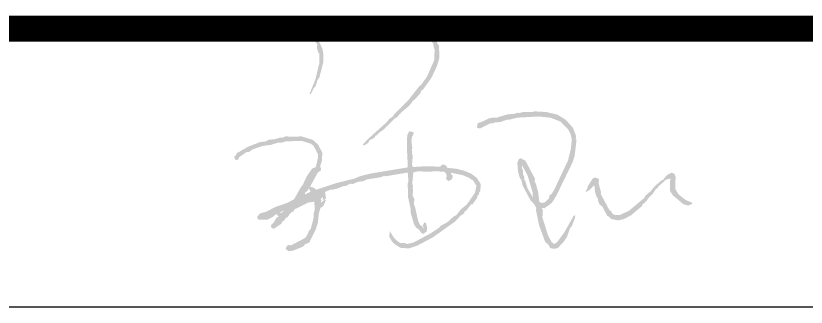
# Model space of a CAD drawing. Extents: x 2430613 to 2739493, y -1540945 to -971137.
# Drawn here: x 2627500 to 2629344, y -1275421 to -1274741 of the extents above; entities that cross this region are included whole.
import ezdxf

# ---------------------------------------------------------------- set-up
doc = ezdxf.new("R2010")
doc.units = 0
doc.header["$LTSCALE"] = 1000
doc.header["$MEASUREMENT"] = 0
doc.layers.get('0').update_dxf_attribs({"linetype": 'CONTINUOUS'})
doc.layers.add('0S-图框文字', color=51, linetype='CONTINUOUS', lineweight=18)
doc.layers.add('T-TK', color=157, linetype='CONTINUOUS')
doc.layers.add('照明平面标注层', color=111, linetype='CONTINUOUS')

# ---------------------------------------------------------------- blocks, each defined once
blk = doc.blocks.new('BW-460930484', base_point=(-406567, -215383.5))
at = {"layer": '0S-图框文字'}
h = blk.add_hatch(color=256, dxfattribs=at)
h.dxf.hatch_style = 1
h.paths.add_polyline_path([(-406355, -215245.1), (-406342, -215239.5), (-406335.2, -215239.8), (-406333.7, -215237.7), (-406329.4, -215238.1), (-406311.7, -215231.4), (-406306.5, -215231.2), (-406296.1, -215225.7), (-406290.3, -215226.6), (-406278.3, -215221.6), (-406264.7, -215219.6), (-406257.4, -215215.8), (-406225.5, -215210.8), (-406216.6, -215207.4), (-406213.4, -215208.4), (-406162.1, -215199.7), (-406160.5, -215220.2), (-406162, -215224.9), (-406161.7, -215255.4), (-406155.2, -215285.3), (-406155.6, -215292.1), (-406148, -215318.7), (-406143.1, -215328.1), (-406137.2, -215331.6), (-406129.1, -215341.9), (-406125.9, -215342.9), (-406118.1, -215337.4), (-406116.7, -215330), (-406119.7, -215317), (-406123.9, -215316.5), (-406127.4, -215325.1), (-406124.7, -215327.6), (-406126.2, -215329.8), (-406129, -215324.6), (-406132.7, -215322.6), (-406137.7, -215313.2), (-406145.4, -215278.7), (-406148.1, -215273.5), (-406146.3, -215261.9), (-406150.7, -215253.6), (-406149.6, -215238.3), (-406151.1, -215237.8), (-406149.7, -215233), (-406151.5, -215224.7), (-406149, -215199.4), (-406139.6, -215197), (-406108.5, -215197.8), (-406098.5, -215196.5), (-406076.4, -215198.1), (-406072.6, -215202.7), (-406071.4, -215207.4), (-406072.8, -215214.8), (-406067.4, -215219.9), (-406058.1, -215214.9), (-406057.3, -215206.5), (-406061.5, -215203.5), (-406060.6, -215200.3), (-406033.6, -215205.9), (-406019.8, -215211.9), (-406009.6, -215218.5), (-406002, -215230.4), (-406005.2, -215246.7), (-406024, -215274), (-406037.9, -215285.4), (-406049.1, -215299.4), (-406055.4, -215302.7), (-406069.8, -215315.7), (-406085.3, -215324), (-406089.4, -215328.8), (-406109.1, -215341.9), (-406148.5, -215362.9), (-406162.6, -215366.4), (-406170.6, -215364), (-406176.9, -215364.7), (-406183.8, -215361.7), (-406194, -215352.5), (-406203.9, -215336.5), (-406205.1, -215349.1), (-406199.1, -215360.5), (-406193.1, -215366.7), (-406179.2, -215375.3), (-406159.7, -215376.9), (-406139.4, -215370.1), (-406104.1, -215351.3), (-406051.9, -215314.2), (-406039.1, -215300.7), (-406030.3, -215294.7), (-406029.9, -215290.5), (-406027.3, -215290.4), (-406014.5, -215274.3), (-406010.9, -215273.7), (-406000.2, -215258.7), (-405999.3, -215252.9), (-405996.2, -215251.3), (-405995.3, -215245.4), (-405992.7, -215242.7), (-405992.1, -215226.4), (-406000.8, -215212.4), (-406014.2, -215202.3), (-406029.7, -215195.8), (-406048.2, -215191), (-406069.3, -215188.9), (-406074.2, -215182.2), (-406081.6, -215180.8), (-406086.7, -215186.2), (-406116.7, -215184.9), (-406150.3, -215186.8), (-406152.1, -215181), (-406150.4, -215161.5), (-406152.7, -215154.8), (-406151.2, -215152.6), (-406152.9, -215146.9), (-406151.5, -215142.1), (-406153.5, -215125.8), (-406152.1, -215115.8), (-406149.6, -215113.1), (-406148.2, -215105.7), (-406158.8, -215103.4), (-406163.3, -215112.4), (-406164.2, -215138.2), (-406161.9, -215187.6), (-406249.9, -215202.4), (-406273.4, -215208.3), (-406286.4, -215213.9), (-406328.7, -215224.4), (-406375.2, -215239.8), (-406381.6, -215235.2), (-406389.5, -215232.8), (-406391.1, -215234.9), (-406371.5, -215199.2), (-406365.2, -215195.9), (-406364.3, -215190.1), (-406366.5, -215185.9), (-406361.7, -215170), (-406361.6, -215152.7), (-406371.5, -215134), (-406383.9, -215123.3), (-406410.9, -215115), (-406423.5, -215116.4), (-406446.7, -215115.4), (-406455.5, -215118.8), (-406458.7, -215117.8), (-406471.2, -215121.8), (-406486.5, -215123.2), (-406493.7, -215127.1), (-406507.4, -215129), (-406535, -215139.7), (-406558.3, -215153.4), (-406559.9, -215153), (-406562.9, -215159.9), (-406567, -215162.1), (-406564.7, -215168.9), (-406561, -215170.9), (-406556.8, -215168.7), (-406555.4, -215163.9), (-406537.8, -215151.9), (-406532.5, -215151.7), (-406523.8, -215145.7), (-406501.3, -215137.8), (-406481.4, -215135.2), (-406463.2, -215129.5), (-406457.4, -215130.4), (-406445.9, -215126.9), (-406409.1, -215126), (-406388.4, -215132.3), (-406382, -215136.9), (-406371.5, -215156.6), (-406371.3, -215164.5), (-406376.5, -215187.2), (-406385.3, -215190.6), (-406398, -215209.3), (-406408, -215230.6), (-406410.1, -215231.7), (-406427.2, -215262.2), (-406442.8, -215270.4), (-406472, -215280.6), (-406491.7, -215291.1), (-406506.8, -215295.2), (-406514, -215304.3), (-406509.6, -215310), (-406489.6, -215310), (-406476.1, -215302.8), (-406468.9, -215296.4), (-406463, -215302.5), (-406468.2, -215305.3), (-406475.2, -215317), (-406481.4, -215323), (-406479.7, -215328.7), (-406474.4, -215331.2), (-406456.8, -215319.2), (-406454.3, -215313.9), (-406450.1, -215311.7), (-406446.6, -215305.8), (-406441.4, -215303), (-406437.9, -215297.1), (-406430.7, -215290.6), (-406429.1, -215291.1), (-406425.6, -215285.3), (-406393.9, -215269.7), (-406380.2, -215267.8), (-406378.7, -215285.7), (-406381.6, -215295.2), (-406381.9, -215307.3), (-406388.1, -215330.6), (-406393.7, -215337.6), (-406393.7, -215340.2), (-406400.7, -215352), (-406433.9, -215369.6), (-406439.7, -215368.7), (-406443.9, -215370.9), (-406446.9, -215377.8), (-406439.9, -215383.5), (-406429.9, -215382.1), (-406410.2, -215374.3), (-406403.9, -215371), (-406401.9, -215367.2), (-406392, -215363.3), (-406376.5, -215332.4), (-406371.6, -215316.5), (-406369.5, -215295.4), (-406365.7, -215282.7), (-406358.9, -215277.8), (-406353, -215264), (-406355.1, -215262.4), (-406364.4, -215270), (-406363.5, -215264.2), (-406365.2, -215261.1), (-406359.5, -215256.8), (-406360.4, -215262.6), (-406357.2, -215263.5), (-406352.6, -215259.7)])
h.paths.add_polyline_path([(-406401.8, -215247.3), (-406394.6, -215240.8), (-406393.6, -215237.6), (-406392.6, -215237.1), (-406388.7, -215244.4), (-406401.2, -215251)], flags=16)
h.paths.add_polyline_path([(-406450.7, -215288), (-406455.9, -215293.4), (-406457.9, -215294.5), (-406460.1, -215293)], flags=16)
h.paths.add_polyline_path([(-406359, -214922.2), (-406360.9, -214911.2), (-406372, -214887.8), (-406378, -214879.1), (-406380.6, -214879.1), (-406382.3, -214873.4), (-406387.6, -214873.5), (-406393.1, -214863.1), (-406391.6, -214861), (-406398.7, -214850.1), (-406403, -214847.1), (-406404.6, -214846.6), (-406406.6, -214847.7), (-406408.1, -214852.5), (-406404.7, -214861.3), (-406401.5, -214862.3), (-406397.2, -214868), (-406396, -214875.3), (-406390, -214881.5), (-406386.8, -214882.4), (-406373.2, -214900.5), (-406373.5, -214910), (-406370.1, -214921.5), (-406368.5, -214921.9), (-406368.4, -214944.6), (-406377, -214981.1), (-406391.3, -215016.7), (-406387.7, -215016.1), (-406380.7, -215001.7), (-406377.1, -214998.4), (-406372.7, -214984.1), (-406368.1, -214977.7), (-406359, -214942.2)])
h.paths.add_polyline_path([(-406135.2, -215017.6), (-406130.6, -215011.1), (-406131.7, -215009.1), (-406126.5, -215006.3), (-406106.7, -214978.4), (-406094.2, -214951.8), (-406088.4, -214932.7), (-406089.1, -214903.8), (-406094, -214897.1), (-406093.1, -214893.9), (-406102.9, -214880.5), (-406110.9, -214872.8), (-406131.3, -214859.7), (-406136, -214858.2), (-406138.1, -214859.3), (-406139.7, -214858.8), (-406144.3, -214865.3), (-406141.5, -214870.4), (-406135.2, -214869.8), (-406118.6, -214880.9), (-406102.4, -214898.9), (-406101.6, -214907.8), (-406099.4, -214912), (-406100.4, -214937.8), (-406117.3, -214976.1), (-406131, -214995.4), (-406134.1, -214997), (-406161.1, -215031.4), (-406193.4, -215063.2), (-406197, -215069.1), (-406205.8, -215075.1), (-406210.3, -215081.5), (-406257.1, -215123.7), (-406266.3, -215134), (-406266.3, -215136.6), (-406261.6, -215135.4), (-406253.8, -215130), (-406251.3, -215124.6), (-406239.9, -215118.6), (-406236.4, -215112.7), (-406233.7, -215112.6), (-406230.7, -215108.3), (-406217.3, -215098.5), (-406192.1, -215073.2), (-406185.9, -215069.9), (-406181.3, -215063.4), (-406178.7, -215063.4), (-406178.8, -215060.7), (-406161.3, -215046.1), (-406153.6, -215038), (-406151.1, -215032.7), (-406146.9, -215030.5)])
h.paths.add_polyline_path([(-405906.6, -215071.7), (-405856.1, -215068.9), (-405829.2, -215071.9), (-405805.9, -215080.8), (-405788.1, -215099.2), (-405782.5, -215109.6), (-405779.6, -215122.7), (-405781.7, -215143.8), (-405788.3, -215171.3), (-405820.8, -215240.5), (-405827.3, -215250.7), (-405831.5, -215252.9), (-405832.9, -215260.3), (-405842.7, -215269.5), (-405850, -215270.7), (-405855.3, -215268.2), (-405858, -215245.6), (-405863.2, -215225.8), (-405866, -215220.6), (-405865.6, -215213.8), (-405887.7, -215172.2), (-405898.9, -215166.2), (-405903.1, -215168.4), (-405906.5, -215176.9), (-405905, -215197.4), (-405900.3, -215213.6), (-405897.1, -215217.2), (-405894.1, -215230.3), (-405875.9, -215264.5), (-405866.7, -215274.3), (-405862.3, -215282.6), (-405863.3, -215285.8), (-405856.1, -215321.9), (-405841.9, -215361), (-405834.4, -215367.6), (-405830, -215375.9), (-405821, -215377.8), (-405812.6, -215376), (-405798.8, -215362), (-405790.7, -215349.7), (-405783.8, -215330), (-405779.7, -215325.2), (-405772.8, -215308.2), (-405771.4, -215300.8), (-405774.6, -215299.8), (-405797.2, -215339.8), (-405813.5, -215361.8), (-405820.2, -215366.7), (-405826.6, -215362.1), (-405834.9, -215346.6), (-405848.1, -215304.3), (-405846.9, -215289), (-405849.2, -215282.2), (-405843.4, -215283.1), (-405827.9, -215272.2), (-405819.2, -215261), (-405819.3, -215258.3), (-405817.2, -215257.2), (-405777.2, -215174.7), (-405772.8, -215160.4), (-405768.5, -215123.5), (-405770.2, -215120.3), (-405769.8, -215113.5), (-405776.6, -215095.8), (-405793.4, -215076.8), (-405813.1, -215064.6), (-405839.1, -215058.5), (-405866.4, -215057), (-405872.2, -215058.8), (-405894.8, -215058.8), (-405901.6, -215061.1), (-405904.8, -215060.1), (-405915.2, -215063), (-405929.4, -215063.9), (-405953.4, -215071.3), (-405970.2, -215072.3), (-405992.5, -215082.8), (-405994.1, -215082.4), (-405999.3, -215085.1), (-406000.6, -215095.1), (-405994.3, -215097.1), (-405967.8, -215084.3), (-405964.6, -215085.3), (-405964.1, -215083.7), (-405960.9, -215084.7), (-405960.5, -215083.1), (-405945.2, -215081.7), (-405929.6, -215076), (-405925.4, -215076.4)])
h.paths.add_polyline_path([(-405895.3, -215183), (-405882.6, -215206.8), (-405870.6, -215247), (-405870.3, -215257.5), (-405882.4, -215237.3), (-405888.1, -215219.1), (-405890.8, -215216.5), (-405889.9, -215210.7), (-405893.2, -215204.5), (-405893.5, -215194), (-405896.2, -215188.8), (-405895.3, -215185.6)], flags=16)
h.paths.add_polyline_path([(-405717, -215225.3), (-405716.2, -215216.8), (-405717.8, -215213.7), (-405724.2, -215211.8), (-405725.8, -215211.3), (-405731, -215214), (-405742.6, -215232.2), (-405744, -215239.6), (-405746.1, -215240.7), (-405747.5, -215245.5), (-405738.2, -215240.5), (-405726.9, -215229.2), (-405725.5, -215244.4), (-405720.9, -215258), (-405718.2, -215260.5), (-405718.6, -215264.7), (-405715.3, -215273.6), (-405708.3, -215279.2), (-405696.7, -215301), (-405693.5, -215302), (-405687.6, -215308.1), (-405671.2, -215311.4), (-405658.1, -215308.4), (-405641.5, -215299.6), (-405615.7, -215277.9), (-405614.3, -215273.1), (-405609.1, -215270.4), (-405608.1, -215267.2), (-405605.5, -215267.1), (-405601.5, -215259.7), (-405590.2, -215248.3), (-405583.6, -215238.2), (-405579.5, -215236), (-405577.5, -215232.2), (-405559.5, -215216), (-405550, -215213.7), (-405550.9, -215242.1), (-405543.8, -215253), (-405519.6, -215273.4), (-405508.5, -215276.8), (-405499.6, -215273.4), (-405498.6, -215270.2), (-405514.1, -215263.8), (-405530.2, -215251), (-405538.4, -215238.1), (-405537.5, -215209.7), (-405539.8, -215202.9), (-405546.7, -215199.9), (-405558.1, -215206), (-405567.8, -215217.8), (-405569.4, -215217.3), (-405585.9, -215231.4), (-405595.6, -215243.2), (-405607.4, -215253.5), (-405611, -215259.4), (-405646, -215288.7), (-405667.3, -215298.7), (-405679.4, -215298.5), (-405684.7, -215296), (-405688, -215289.7), (-405691.8, -215287.7), (-405712.2, -215249.3), (-405711.2, -215246.1)])
blk = doc.blocks.new('A0-DWF')
at = {"layer": 'T-TK'}
blk.add_line((10500, -71406.8), (2500, -71406.8), dxfattribs=at)
at = {"layer": 'T-TK', "const_width": 60}
blk.add_lwpolyline([(10500, -70756.8), (2500, -70756.8)], dxfattribs=at)
blk.add_blockref('BW-460930484', (7416.2, -71276.3))

msp = doc.modelspace()

# ---------------------------------------------------------------- block references
at = {"layer": '照明平面标注层'}
msp.add_blockref('A0-DWF', (2620593.302, -1204014.589), dxfattribs=at)

doc.saveas('drawing.dxf')
